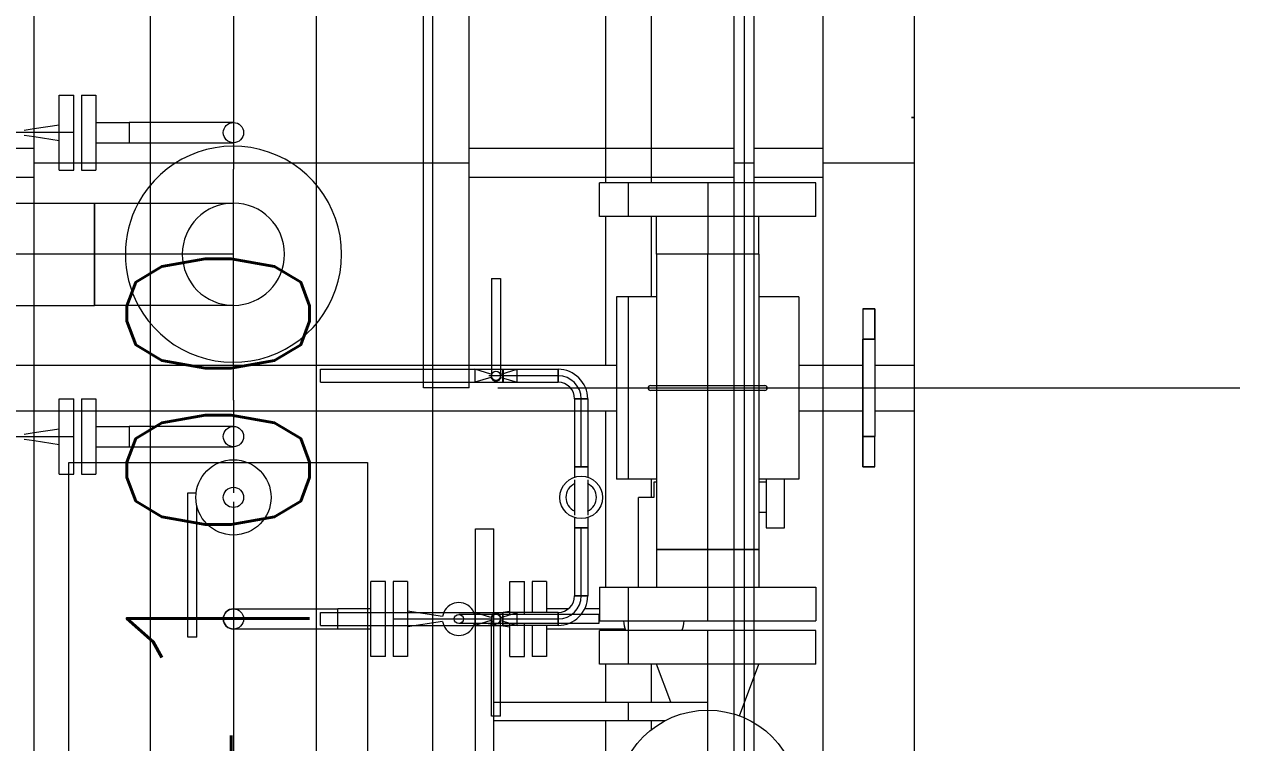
# Model space of a CAD drawing. Header units: inches. Extents: x -1128 to 651, y 96 to 845.
# Drawn here: x -1030.74 to -1028.935, y 719.008 to 720.075 of the extents above; entities that cross this region are included whole.
import ezdxf

# ---------------------------------------------------------------- set-up
doc = ezdxf.new("R2010")
doc.units = ezdxf.units.IN
doc.header["$MEASUREMENT"] = 0
for name, color, linetype in [('Default', 7, 'Continuous'), ('EQUIPMENT LAYOUT-EMBED 1_DWG$0$Default', 7, 'Continuous'), ('EQUIPMENT LAYOUT-EMBED 1_DWG$0$DwgTemplate', 7, 'Continuous')]:
    doc.layers.add(name, color=color, linetype=linetype)
doc.layers.add('Layout', color=6, linetype='Continuous', lineweight=18)
doc.styles.add('txt.shx', font='')
doc.styles.get('txt.shx').set_extended_font_data('txt.shx')

# ---------------------------------------------------------------- blocks, each defined once
blk = doc.blocks.new('A$C55974CAD')
at = {"lineweight": 0}
for p, q in [((44.3304, 7.3906), (45.3574, 7.3906)), ((45.3574, 7.3906), (45.3574, 6.8997)), ((45.3574, 6.8997), (44.3304, 6.8997))]:
    blk.add_line(p, q, dxfattribs=at)
at = {"layer": 'EQUIPMENT LAYOUT-EMBED 1_DWG$0$Default', "color": 7, "lineweight": 0}
for p, q in [((45.4, 7.37), (45.3381, 7.37)), ((45.3381, 7.37), (45.3381, 7.3462)), ((45.4619, 7.37), (45.4, 7.37)), ((45.4619, 7.37), (45.4619, 7.3462)), ((45.9, 7.37), (45.8381, 7.37)), ((45.8381, 7.37), (45.8381, 7.3462)), ((45.9619, 7.37), (45.9, 7.37)), ((45.9619, 7.37), (45.9619, 7.3462)), ((45.4, 7.3462), (45.3381, 7.3462)), ((45.3833, 7.3462), (45.3833, 7.2914)), ((45.4619, 7.3462), (45.4, 7.3462)), ((45.4167, 7.3462), (45.4167, 7.2914)), ((45.9, 7.3462), (45.8381, 7.3462)), ((45.8833, 7.3462), (45.8833, 7.2914)), ((45.9619, 7.3462), (45.9, 7.3462)), ((45.9167, 7.3462), (45.9167, 7.2914)), ((45.4, 7.2914), (45.3833, 7.2914)), ((45.3833, 7.2914), (45.3833, 7.12)), ((45.4167, 7.2914), (45.4, 7.2914)), ((45.4167, 7.12), (45.4167, 7.2914)), ((45.9, 7.2914), (45.8833, 7.2914)), ((45.8833, 7.2914), (45.8833, 7.12)), ((45.9167, 7.2914), (45.9, 7.2914)), ((45.9167, 7.12), (45.9167, 7.2914)), ((45.0833, 6.9485), (45.0833, 7.12)), ((45.1167, 7.12), (45.1167, 6.9485)), ((45.0893, 6.977), (45.1107, 6.977)), ((45.0893, 6.977), (45.0893, 6.792)), ((45.1107, 6.977), (45.1107, 6.792)), ((45.4893, 6.977), (45.5107, 6.977)), ((45.4893, 6.977), (45.4893, 6.677)), ((45.5107, 6.977), (45.5107, 6.677)), ((45.0833, 6.9485), (45.1167, 6.9485)), ((45.0833, 6.8938), (45.0833, 6.9485)), ((45.1167, 6.8938), (45.1167, 6.9485)), ((45.0381, 6.8938), (45.1619, 6.8938)), ((45.0381, 6.87), (45.0381, 6.8938)), ((45.1619, 6.87), (45.1619, 6.8938)), ((45.0381, 6.87), (45.1619, 6.87)), ((45.0893, 6.792), (45.0893, 6.722)), ((45.1107, 6.792), (45.1107, 6.722)), ((45.0893, 6.722), (45.0893, 6.6807)), ((45.1107, 6.722), (45.1107, 6.692)), ((45.0893, 6.6807), (45.0893, 6.677)), ((45.0893, 6.677), (45.1107, 6.677)), ((45.1107, 6.692), (45.1107, 6.677)), ((45.4893, 6.677), (45.5107, 6.677))]:
    blk.add_line(p, q, dxfattribs=at)
for centre in [(45.4, 7.12), (45.9, 7.12)]:
    blk.add_circle(centre, 0.0167, dxfattribs=at)
for start, end in [(90, 180), (0, 90)]:
    blk.add_arc((45.1, 7.12), 0.0167, start, end, dxfattribs=at)
at = {"layer": 'EQUIPMENT LAYOUT-EMBED 1_DWG$0$DwgTemplate', "color": 1, "lineweight": 0}
for p, q in [((45.4425, 7.8858), (45.4425, 6.49)), ((45.5175, 7.8783), (45.5175, 6.49)), ((45.826, 7.448), (45.826, 7.5)), ((45.874, 7.448), (45.874, 7.4834)), ((45.2925, 7.12), (44.2176, 7.12)), ((45.46, 7.12), (45.3075, 7.12)), ((45.46, 7.12), (45.84, 7.12)), ((46.3008, 7.12), (45.84, 7.12)), ((45.48, 6.8075), (47.3, 6.8075)), ((45.48, 6.7325), (45.48, 6.8075)), ((45.48, 6.7325), (47.3, 6.7325)), ((45.826, 6.2967), (45.826, 6.7325)), ((45.874, 6.2967), (45.874, 6.7325)), ((45.48, 6.685), (45.48, 6.49)), ((44.7351, 6.5075), (44.933, 6.5075)), ((44.963, 6.5075), (45.0254, 6.5075)), ((45.0809, 6.5075), (45.0833, 6.5075)), ((45.1525, 6.5075), (45.4425, 6.5075)), ((45.5175, 6.5075), (45.7618, 6.5075)), ((45.8173, 6.5075), (46.1833, 6.5075)), ((45.48, 6.49), (45.48, 6.19)), ((44.9181, 6.4325), (44.933, 6.4325)), ((44.963, 6.4325), (45.0254, 6.4325)), ((45.3, 6.4325), (45.33, 6.4325)), ((45.63, 6.4325), (45.7618, 6.4325)), ((45.8173, 6.4325), (46.1501, 6.4325)), ((45.826, 6.15), (45.826, 6.2633)), ((45.874, 6.15), (45.874, 6.2633)), ((45.4425, 6.19), (45.4425, 6.085)), ((45.48, 6.19), (45.48, 6.085)), ((45.5175, 6.19), (45.5175, 6.085)), ((41.7652, 6.15), (47.3, 6.15)), ((45.48, 6.085), (45.48, 6.065)), ((45.4425, 6.065), (45.4425, 6)), ((45.48, 6.065), (45.48, 5.465)), ((45.5175, 6.065), (45.5175, 6)), ((45.925, 6), (45.925, 6.005)), ((45.925, 6.005), (45.925, 6))]:
    blk.add_line(p, q, dxfattribs=at)
at = {"layer": 'EQUIPMENT LAYOUT-EMBED 1_DWG$0$DwgTemplate', "color": 7, "lineweight": 0}
for p, q in [((45.6159, 7.646), (45.6159, 7.3486)), ((45.7, 7.3486), (45.7, 7.646)), ((45.7841, 7.646), (45.7841, 7.3486)), ((45.4, 7.5986), (45.4, 7.448)), ((45.9, 7.448), (45.9, 7.5986)), ((45.3959, 7.464), (45.3934, 7.448)), ((45.4041, 7.464), (45.4066, 7.448)), ((45.8959, 7.464), (45.8934, 7.448)), ((45.9041, 7.464), (45.9066, 7.448)), ((45.3934, 7.448), (45.387, 7.4065)), ((45.4, 7.448), (45.4, 7.3827)), ((45.4066, 7.448), (45.413, 7.4065)), ((45.4425, 7.448), (45.5175, 7.448)), ((45.6159, 7.448), (45.7841, 7.448)), ((45.8934, 7.448), (45.887, 7.4065)), ((45.9, 7.3827), (45.9, 7.448)), ((45.9066, 7.448), (45.913, 7.4065)), ((45.3381, 7.4065), (45.4, 7.4065)), ((45.3381, 7.4065), (45.3381, 7.3827)), ((45.4, 7.4065), (45.4619, 7.4065)), ((45.4619, 7.4065), (45.4619, 7.3827)), ((45.8381, 7.4065), (45.9, 7.4065)), ((45.8381, 7.4065), (45.8381, 7.3827)), ((45.9, 7.4065), (45.9619, 7.4065)), ((45.9619, 7.4065), (45.9619, 7.3827)), ((45.3381, 7.3827), (45.4, 7.3827)), ((45.4, 7.3827), (45.4619, 7.3827)), ((45.8381, 7.3827), (45.9, 7.3827)), ((45.9, 7.3827), (45.9619, 7.3827)), ((45.4, 7.37), (45.3381, 7.37)), ((45.3381, 7.37), (45.3381, 7.3462)), ((45.4619, 7.37), (45.4, 7.37)), ((45.4619, 7.37), (45.4619, 7.3462)), ((45.9, 7.37), (45.8381, 7.37)), ((45.8381, 7.37), (45.8381, 7.3462)), ((45.9619, 7.37), (45.9, 7.37)), ((45.9619, 7.37), (45.9619, 7.3462)), ((45.4, 7.3462), (45.3381, 7.3462)), ((45.3833, 7.3462), (45.3833, 7.2914)), ((45.4619, 7.3462), (45.4, 7.3462)), ((45.4167, 7.3462), (45.4167, 7.2914)), ((45.6159, 7.3486), (45.7841, 7.3486)), ((45.6159, 7.12), (45.6159, 7.3486)), ((45.7841, 7.3486), (45.6159, 7.3486)), ((45.7, 7.3486), (45.7, 7.3486)), ((45.7, 7.3486), (45.7, 7.3486)), ((45.7, 7.12), (45.7, 7.3486)), ((45.7841, 7.3486), (45.7841, 7.12)), ((45.9, 7.3462), (45.8381, 7.3462)), ((45.8833, 7.3462), (45.8833, 7.2914)), ((45.9619, 7.3462), (45.9, 7.3462)), ((45.9167, 7.3462), (45.9167, 7.2914)), ((45.4, 7.2914), (45.3833, 7.2914)), ((45.3833, 7.2914), (45.3833, 7.12)), ((45.4167, 7.2914), (45.4, 7.2914)), ((45.4167, 7.12), (45.4167, 7.2914)), ((45.9, 7.2914), (45.8833, 7.2914)), ((45.8833, 7.2914), (45.8833, 7.12)), ((45.9167, 7.2914), (45.9, 7.2914)), ((45.9167, 7.12), (45.9167, 7.2914)), ((44.37, 7.2565), (46.93, 7.2565)), ((45.07, 7.18), (45.07, 7.195)), ((45.07, 7.195), (45.2925, 7.195)), ((45.07, 7.18), (45.2847, 7.18)), ((45.2925, 7.195), (45.3075, 7.195)), ((45.3075, 7.195), (45.3075, 7.1814)), ((45.0833, 6.9485), (45.0833, 7.12)), ((45.1167, 7.12), (45.1167, 6.9485)), ((44.37, 6.9835), (46.93, 6.9835)), ((45.0893, 6.977), (45.1107, 6.977)), ((45.0893, 6.977), (45.0893, 6.792)), ((45.1107, 6.977), (45.1107, 6.792)), ((45.4893, 6.977), (45.5107, 6.977)), ((45.4893, 6.977), (45.4893, 6.792)), ((45.5107, 6.977), (45.5107, 6.792)), ((45.0833, 6.9485), (45.1167, 6.9485)), ((45.0833, 6.8938), (45.0833, 6.9485)), ((45.1167, 6.8938), (45.1167, 6.9485)), ((45.0381, 6.8938), (45.1619, 6.8938)), ((45.0381, 6.87), (45.0381, 6.8938)), ((45.1619, 6.87), (45.1619, 6.8938)), ((45.0381, 6.87), (45.1619, 6.87)), ((45.1, 6.8573), (45.0381, 6.8573)), ((45.0381, 6.8335), (45.0381, 6.8573)), ((45.1, 6.8573), (45.1, 6.7)), ((45.1619, 6.8573), (45.1, 6.8573)), ((45.1619, 6.8335), (45.1619, 6.8573)), ((45.1, 6.8335), (45.0381, 6.8335)), ((45.0959, 6.776), (45.087, 6.8335)), ((45.1619, 6.8335), (45.1, 6.8335)), ((45.1041, 6.776), (45.113, 6.8335)), ((45.0893, 6.792), (45.1107, 6.792)), ((45.4425, 6.792), (45.4893, 6.792)), ((45.4893, 6.792), (45.4893, 6.677)), ((45.4893, 6.792), (45.5107, 6.792)), ((45.5107, 6.792), (45.5107, 6.677)), ((45.5107, 6.792), (47, 6.792)), ((45.0925, 6.677), (45.0925, 6.7493)), ((45.1075, 6.677), (45.1075, 6.7493)), ((44.648, 6.722), (44.948, 6.722)), ((44.948, 6.722), (45.248, 6.722)), ((45.1107, 6.723), (45.0893, 6.723)), ((45.0974, 6.6965), (45.0893, 6.723)), ((45.0893, 6.722), (45.0893, 6.6807)), ((45.1025, 6.6965), (45.1107, 6.723)), ((45.1107, 6.722), (45.1107, 6.692)), ((45.248, 6.722), (45.248, 6.692)), ((45.5, 6.723), (45.4893, 6.723)), ((45.4974, 6.6965), (45.4893, 6.723)), ((45.5107, 6.723), (45.5, 6.723)), ((45.5025, 6.6965), (45.5107, 6.723)), ((45.0925, 6.7008), (45.0893, 6.6804)), ((45.1, 6.7), (45.1, 6.677)), ((45.1075, 6.7008), (45.1107, 6.6804)), ((45.5, 6.6764), (45.5, 6.7)), ((44.648, 6.692), (44.948, 6.692)), ((44.933, 6.692), (44.933, 6.4093)), ((44.94, 6.6882), (44.94, 6.6957)), ((44.94, 6.6957), (45.1, 6.6957)), ((44.94, 6.6807), (44.94, 6.6882)), ((44.94, 6.6807), (44.963, 6.6807)), ((44.948, 6.692), (45.248, 6.692)), ((44.963, 6.692), (44.963, 6.34)), ((44.963, 6.6807), (45.1, 6.6807)), ((45.0893, 6.6804), (45.087, 6.6652)), ((45.0925, 6.6764), (45.0925, 6.677)), ((45.0966, 6.677), (45.0964, 6.6764)), ((45.0974, 6.6799), (45.0966, 6.677)), ((45.1, 6.677), (45.1, 6.6764)), ((45.1025, 6.6799), (45.1034, 6.677)), ((45.1034, 6.677), (45.1036, 6.6764)), ((45.1075, 6.6764), (45.1075, 6.677)), ((45.1107, 6.6804), (45.113, 6.6652)), ((45.4974, 6.6799), (45.4893, 6.6534)), ((45.4893, 6.677), (45.5107, 6.677)), ((45.5175, 6.6957), (45.5, 6.6957)), ((45.5175, 6.6807), (45.5, 6.6807)), ((45.5025, 6.6799), (45.5107, 6.6534)), ((45.66, 6.6957), (45.5175, 6.6957)), ((45.66, 6.6807), (45.5175, 6.6807)), ((45.66, 6.6957), (45.66, 6.6882)), ((45.66, 6.6882), (45.66, 6.6807)), ((45.0381, 6.6652), (45.0893, 6.6652)), ((45.0381, 6.6652), (45.0381, 6.6414)), ((45.0964, 6.6764), (45.0893, 6.6534)), ((45.0893, 6.6764), (45.1107, 6.6764)), ((45.0893, 6.5862), (45.0893, 6.6764)), ((45.0893, 6.6652), (45.0925, 6.6652)), ((45.0925, 6.5689), (45.0925, 6.6764)), ((45.1, 6.6764), (45.1, 6.6534)), ((45.1036, 6.6764), (45.1107, 6.6534)), ((45.1075, 6.5482), (45.1075, 6.6764)), ((45.1075, 6.6652), (45.1107, 6.6652)), ((45.1107, 6.5862), (45.1107, 6.6764)), ((45.1107, 6.6652), (45.1619, 6.6652)), ((45.1619, 6.6652), (45.1619, 6.6414)), ((45.5, 6.6764), (45.4893, 6.6764)), ((45.4893, 6.6764), (45.4893, 6.5862)), ((45.5, 6.5862), (45.5, 6.6764)), ((45.5107, 6.6764), (45.5, 6.6764)), ((45.5107, 6.6764), (45.5107, 6.5862)), ((45.0381, 6.6414), (45.0893, 6.6414)), ((45.0893, 6.6534), (45.1, 6.6534)), ((45.0893, 6.6414), (45.0925, 6.6414)), ((45.1, 6.6534), (45.1107, 6.6534)), ((45.1, 6.6534), (45.1, 6.5862)), ((45.1075, 6.6414), (45.1107, 6.6414)), ((45.1107, 6.6414), (45.1619, 6.6414)), ((45.4893, 6.6534), (45.5107, 6.6534)), ((45.0893, 6.5862), (45.1107, 6.5862)), ((45.1107, 6.5862), (45.0893, 6.5862)), ((45.1, 6.5862), (45.1, 6.5862)), ((45.1, 6.5862), (45.1, 6.5862)), ((45.4893, 6.5862), (45.5107, 6.5862)), ((45.5, 6.5862), (45.4893, 6.5862)), ((45.5, 6.5862), (45.5, 6.5862)), ((45.5, 6.5862), (45.5, 6.5862)), ((45.5107, 6.5862), (45.5, 6.5862)), ((45.0925, 6.5193), (45.0925, 6.5689)), ((45.1381, 6.5374), (45.1381, 6.5588)), ((45.25, 6.5588), (45.1381, 6.5588)), ((45.1381, 6.5588), (45.1381, 6.5374)), ((45.25, 6.5374), (45.25, 6.5588)), ((45.35, 6.5374), (45.35, 6.5588)), ((45.4425, 6.5588), (45.35, 6.5588)), ((45.4619, 6.5588), (45.4425, 6.5588)), ((45.4619, 6.5588), (45.4619, 6.5374)), ((45.4619, 6.5374), (45.4619, 6.5588)), ((45.1075, 6.5193), (45.1075, 6.5482)), ((45.1381, 6.5481), (45.25, 6.5481)), ((45.1381, 6.5481), (45.1381, 6.5481)), ((45.1381, 6.5481), (45.1381, 6.5481)), ((45.25, 6.5374), (45.1381, 6.5374)), ((45.35, 6.5481), (45.4425, 6.5481)), ((45.4425, 6.5374), (45.35, 6.5374)), ((45.4425, 6.5481), (45.4619, 6.5481)), ((45.4619, 6.5374), (45.4425, 6.5374)), ((45.4619, 6.5481), (45.4619, 6.5481)), ((45.4619, 6.5481), (45.4619, 6.5481)), ((45.0254, 6.34), (45.0254, 6.5178)), ((45.0254, 6.5178), (45.0809, 6.5178)), ((45.0809, 6.34), (45.0809, 6.5178)), ((45.1, 6.5193), (45.0925, 6.5193)), ((45.0969, 6.5178), (45.0969, 6.34)), ((45.1525, 6.5178), (45.0969, 6.5178)), ((45.1075, 6.5193), (45.1, 6.5193)), ((45.1525, 6.5178), (45.1525, 6.34)), ((45.7618, 6.34), (45.7618, 6.5178)), ((45.7618, 6.5178), (45.8173, 6.5178)), ((45.8173, 6.34), (45.8173, 6.5178)), ((44.963, 6.4008), (45.0254, 6.4241)), ((45.0254, 6.34), (45.0254, 6.4241)), ((45.2143, 6.4241), (45.1525, 6.4241)), ((45.2143, 6.4241), (45.2143, 6.34)), ((45.2143, 6.2558), (45.2143, 6.4241)), ((45.476, 6.4241), (45.2143, 6.4241)), ((45.484, 6.4241), (45.476, 6.4241)), ((45.7, 6.4241), (45.484, 6.4241)), ((45.7, 6.2558), (45.7, 6.4241)), ((45.7, 6.34), (45.7, 6.4241)), ((45.7, 6.4241), (45.7618, 6.4241)), ((44.5191, 6.34), (45.0809, 6.34)), ((44.95, 6.34), (44.963, 6.34)), ((45.0254, 6.2558), (45.0254, 6.34)), ((45.0254, 6.1622), (45.0254, 6.34)), ((45.0809, 6.1622), (45.0809, 6.34)), ((45.0969, 6.34), (45.2143, 6.34)), ((45.0969, 6.34), (45.0969, 6.1622)), ((45.1525, 6.34), (45.1525, 6.1622)), ((45.2143, 6.34), (45.2143, 6.2558)), ((45.2143, 6.34), (45.476, 6.34)), ((45.476, 6.34), (45.484, 6.34)), ((45.484, 6.34), (45.7, 6.34)), ((45.8173, 6.34), (45.7, 6.34)), ((45.7, 6.2558), (45.7, 6.34)), ((45.7618, 6.1622), (45.7618, 6.34)), ((45.8173, 6.1622), (45.8173, 6.34)), ((44.6381, 6.2967), (45.0254, 6.2967)), ((44.9375, 6.28), (44.6625, 6.28)), ((44.9607, 6.28), (44.9375, 6.28)), ((44.9405, 6.2875), (45.0254, 6.2558)), ((45.0254, 6.28), (44.9607, 6.28)), ((45.0254, 6.2967), (45.0254, 6.2967)), ((45.0254, 6.2967), (45.0809, 6.2967)), ((45.0809, 6.28), (45.0254, 6.28)), ((45.0254, 6.28), (45.0254, 6.28)), ((45.0809, 6.2967), (45.0969, 6.2967)), ((45.0969, 6.28), (45.0809, 6.28)), ((45.0969, 6.2967), (45.8173, 6.2967)), ((45.8173, 6.28), (45.0969, 6.28)), ((45.8173, 6.2967), (46.375, 6.2967)), ((46.375, 6.28), (45.8173, 6.28)), ((44.6711, 6.2633), (44.9289, 6.2633)), ((44.9289, 6.2633), (45.0054, 6.2633)), ((45.0054, 6.2633), (45.0254, 6.2633)), ((45.0254, 6.2633), (45.0254, 6.2633)), ((45.0254, 6.2633), (45.0809, 6.2633)), ((45.0809, 6.2633), (45.0969, 6.2633)), ((45.0969, 6.2633), (45.8173, 6.2633)), ((45.8173, 6.2633), (46.375, 6.2633)), ((45.2143, 6.2558), (45.1525, 6.2558)), ((45.476, 6.2558), (45.2143, 6.2558)), ((45.484, 6.2558), (45.476, 6.2558)), ((45.7, 6.2558), (45.484, 6.2558)), ((45.7, 6.2558), (45.7618, 6.2558)), ((45.0254, 6.1622), (45.0809, 6.1622)), ((45.1525, 6.1622), (45.0969, 6.1622)), ((45.7618, 6.1622), (45.8173, 6.1622))]:
    blk.add_line(p, q, dxfattribs=at)
at = {"layer": 'EQUIPMENT LAYOUT-EMBED 1_DWG$0$DwgTemplate', "color": 5, "lineweight": 0}
for p, q in [((44.625, 7.448), (45.4425, 7.448)), ((45.5175, 7.448), (45.6159, 7.448)), ((45.7841, 7.448), (46.486, 7.448)), ((44.625, 6.792), (45.0893, 6.792)), ((45.0893, 6.792), (45.0893, 6.722)), ((45.1107, 6.792), (45.1107, 6.722)), ((45.1107, 6.792), (45.4425, 6.792)), ((45.0893, 6.6807), (45.0893, 6.677)), ((45.0893, 6.677), (45.1107, 6.677)), ((45.1107, 6.692), (45.1107, 6.677)), ((45.0893, 6.6287), (45.0381, 6.6287)), ((45.0381, 6.6049), (45.0381, 6.6287)), ((45.1619, 6.6287), (45.1107, 6.6287)), ((45.1619, 6.6049), (45.1619, 6.6287)), ((45.0893, 6.6049), (45.0381, 6.6049)), ((45.0833, 6.4758), (45.0833, 6.6049)), ((45.1619, 6.6049), (45.1107, 6.6049)), ((45.1167, 6.569), (45.1167, 6.6049)), ((45.25, 6.5588), (45.25, 6.5481)), ((45.2667, 6.5588), (45.25, 6.5588)), ((45.3291, 6.5588), (45.2709, 6.5588)), ((45.35, 6.5588), (45.3333, 6.5588)), ((45.35, 6.5588), (45.35, 6.5481)), ((45.1167, 6.5178), (45.1167, 6.5424)), ((45.25, 6.5481), (45.25, 6.5374)), ((45.2667, 6.5374), (45.25, 6.5374)), ((45.3291, 6.5374), (45.2709, 6.5374)), ((45.35, 6.5374), (45.3333, 6.5374)), ((45.35, 6.5481), (45.35, 6.5374)), ((45.1525, 6.4537), (45.3, 6.4537)), ((45.3, 6.4287), (45.3, 6.4537)), ((45.325, 6.4287), (45.3, 6.4287)), ((45.325, 6.4241), (45.325, 6.4287)), ((45.25, 6.2437), (45.25, 6.2137)), ((45.33, 6.2437), (45.25, 6.2437)), ((45.275, 6.2437), (45.275, 6.2558)), ((45.325, 6.2437), (45.325, 6.2558)), ((45.25, 6.2137), (45.33, 6.2137)), ((45.4, 6.085), (45.35, 6.085)), ((45.35, 6.085), (45.4, 6.085)), ((45.35, 6.085), (45.35, 6.065)), ((45.35, 6.065), (45.35, 6.085)), ((45.4, 6.065), (45.4, 6.085)), ((45.4, 6.085), (45.4, 6.065)), ((45.4, 6.085), (45.56, 6.085)), ((45.56, 6.085), (45.4, 6.085)), ((45.4, 6.065), (45.4, 6.085)), ((45.61, 6.085), (45.56, 6.085)), ((45.61, 6.085), (45.56, 6.085)), ((45.56, 6.085), (45.56, 6.065)), ((45.56, 6.065), (45.56, 6.085)), ((45.56, 6.065), (45.56, 6.085)), ((45.61, 6.065), (45.61, 6.085)), ((45.61, 6.085), (45.61, 6.065)), ((45.35, 6.065), (45.4, 6.065)), ((45.35, 6.065), (45.4, 6.065)), ((45.56, 6.065), (45.4, 6.065)), ((45.56, 6.065), (45.4, 6.065)), ((45.56, 6.065), (45.61, 6.065)), ((45.61, 6.065), (45.56, 6.065))]:
    blk.add_line(p, q, dxfattribs=at)
at = {"layer": 'EQUIPMENT LAYOUT-EMBED 1_DWG$0$DwgTemplate', "color": 9, "lineweight": 0}
for p, q in [((45.85, 6.7325), (45.85, 7.448)), ((44.933, 6.47), (44.963, 6.47)), ((45.0254, 6.47), (45.1525, 6.47)), ((45.33, 6.47), (45.63, 6.47)), ((45.7618, 6.47), (45.8173, 6.47)), ((45.85, 6.2633), (45.85, 6.2967)), ((45.85, 6), (45.85, 6.15))]:
    blk.add_line(p, q, dxfattribs=at)
at = {"layer": 'EQUIPMENT LAYOUT-EMBED 1_DWG$0$DwgTemplate', "color": 3, "lineweight": 0}
for p, q in [((45.33, 6.4241), (45.33, 6.49)), ((45.63, 6.49), (45.33, 6.49)), ((45.63, 6.4241), (45.63, 6.49)), ((45.476, 6.246), (45.476, 6.434)), ((45.484, 6.434), (45.484, 6.246)), ((45.33, 6.19), (45.33, 6.2558)), ((45.63, 6.19), (45.63, 6.2558)), ((45.63, 6.19), (45.33, 6.19))]:
    blk.add_line(p, q, dxfattribs=at)
at = {"layer": 'EQUIPMENT LAYOUT-EMBED 1_DWG$0$DwgTemplate', "color": 54, "lineweight": 0}
blk.add_line((37.1, 6), (46.5178, 6), dxfattribs=at)
at = {"layer": 'EQUIPMENT LAYOUT-EMBED 1_DWG$0$DwgTemplate', "color": 7, "lineweight": 0}
for centre, radius in [((45.3, 7.12), 0.0619), ((45.1, 7.12), 0.0167), ((45.3, 7.12), 0.0167), ((45.4, 7.12), 0.0167), ((45.9, 7.12), 0.0167), ((45.1, 6.7493), 0.0075), ((45.5, 6.6882), 0.0075), ((44.8, 6.34), 0.15)]:
    blk.add_circle(centre, radius, dxfattribs=at)
at = {"layer": 'EQUIPMENT LAYOUT-EMBED 1_DWG$0$DwgTemplate', "color": 5, "lineweight": 0}
blk.add_circle((45.3, 6.5481), 0.035, dxfattribs=at)
at = {"layer": 'EQUIPMENT LAYOUT-EMBED 1_DWG$0$DwgTemplate', "color": 7, "lineweight": 0}
for centre, radius, start, end in [((45.7, 7.12), 0.1778, 61.7569, 118.2431), ((45.7, 7.12), 0.1778, 118.2431, 270), ((45.7, 7.12), 0.1778, 270, 61.7569), ((45.7, 7.12), 0.0841, 0, 180), ((45.7, 7.12), 0.0841, 180, 0), ((45.7, 7.12), 0.0841, 180, 0), ((45.1, 6.7493), 0.027, 113.2843, 246.7157), ((45.1, 6.7493), 0.027, 98.7943, 113.2843), ((45.1, 6.7493), 0.027, 66.7157, 81.2057), ((45.1, 6.7493), 0.027, 293.2843, 66.7157), ((45.1, 6.7493), 0.027, 246.7157, 253.8647), ((45.1, 6.7493), 0.027, 286.1353, 293.2843), ((45.1, 6.6882), 0.0075, 180, 30.4243), ((45.1, 6.6882), 0.0075, 149.5757, 180), ((45.1, 6.6882), 0.0075, 30.4243, 149.5757), ((45.1, 6.6882), 0.0087, 107.0439, 120.4447), ((45.1, 6.6882), 0.0087, 239.5553, 252.9561), ((45.1, 6.6882), 0.0087, 287.0439, 72.9561), ((45.5, 6.6882), 0.0087, 107.0439, 252.9561), ((45.5, 6.6882), 0.0087, 59.5553, 72.9561), ((45.5, 6.6882), 0.0087, 287.0439, 300.4447), ((45.1381, 6.5862), 0.0488, 180, 270), ((45.1381, 6.5862), 0.0381, 180, 270), ((45.1381, 6.5862), 0.0274, 180, 270), ((45.4619, 6.5862), 0.0381, 270, 0), ((45.4619, 6.5862), 0.0488, 270, 0), ((45.4619, 6.5862), 0.0274, 270, 0)]:
    blk.add_arc(centre, radius, start, end, dxfattribs=at)
at = {"layer": 'EQUIPMENT LAYOUT-EMBED 1_DWG$0$DwgTemplate', "color": 5, "lineweight": 0}
for centre, radius, start, end in [((45.3, 6.5481), 0.025, 25.2596, 154.7404), ((45.3, 6.5481), 0.025, 205.2596, 334.7404), ((45.1, 6.4287), 0.05, 93.5271, 112.4279), ((45.1, 6.4287), 0.05, 247.5721, 266.4729)]:
    blk.add_arc(centre, radius, start, end, dxfattribs=at)
at = {"layer": 'EQUIPMENT LAYOUT-EMBED 1_DWG$0$DwgTemplate', "color": 3, "lineweight": 0}
for centre, start, end in [((45.48, 6.434), 0, 180), ((45.48, 6.246), 180, 0)]:
    blk.add_arc(centre, 0.004, start, end, dxfattribs=at)
at = {"layer": 'Default', "color": 7, "lineweight": 0, "style": 'txt.shx'}
blk.add_text('F-100', height=0.3, dxfattribs=at).set_placement((44.3939, 6.9951))

msp = doc.modelspace()

# ---------------------------------------------------------------- block references
at = {"layer": 'Layout', "xscale": 0.9025, "yscale": 0.9025, "zscale": 0.9025, "rotation": 90}
msp.add_blockref('A$C55974CAD', (-1024.0033, 678.4893), dxfattribs=at)

doc.saveas('drawing.dxf')
